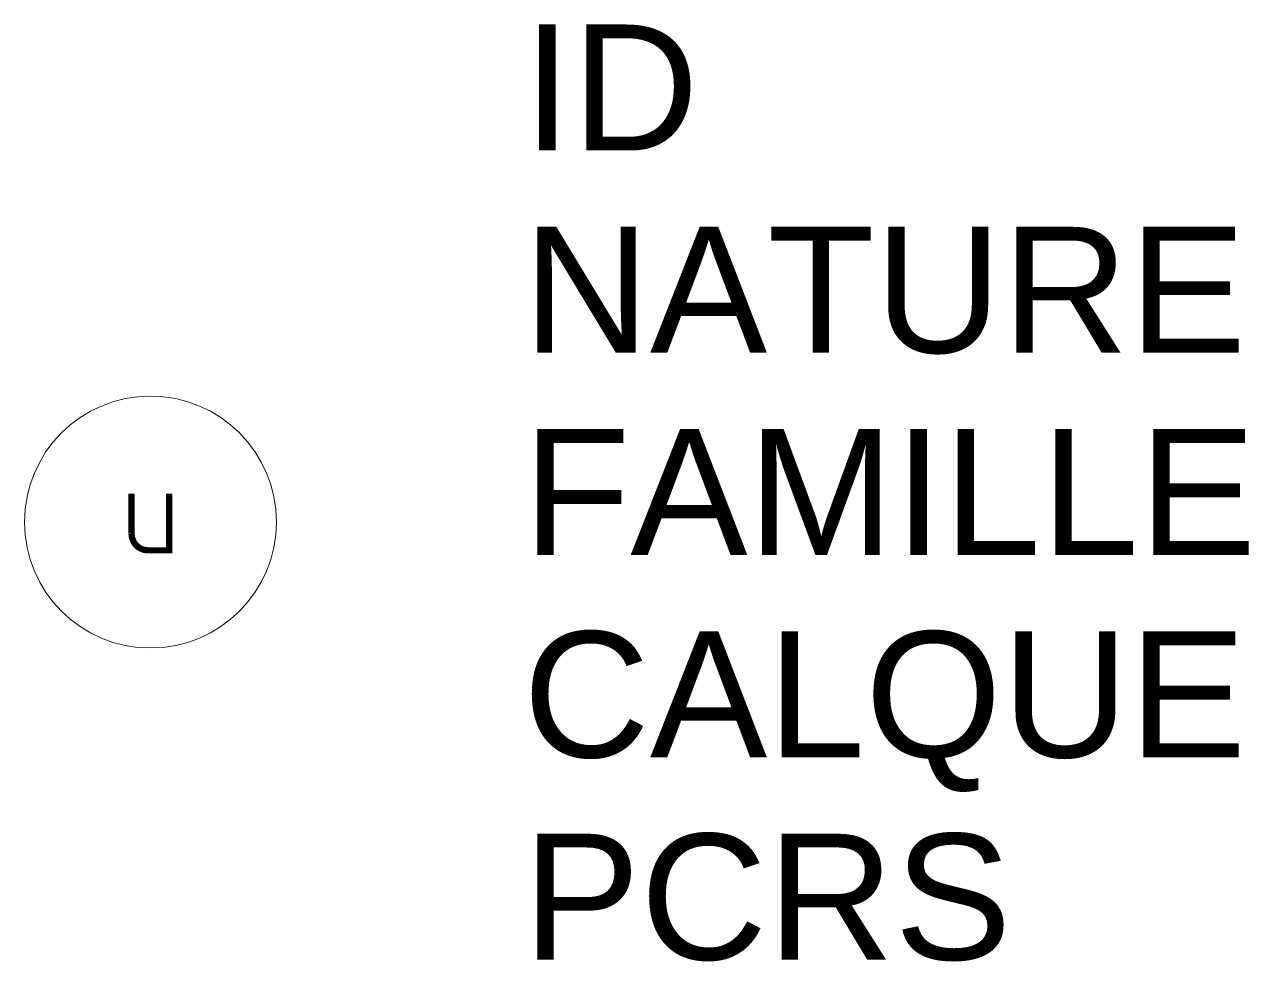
# Model space of a CAD drawing. Header units: metres. Extents: x -0.2 to 1.74, y -0.7 to 0.79.
import ezdxf

# ---------------------------------------------------------------- set-up
doc = ezdxf.new("R2010")
doc.units = ezdxf.units.M
doc.linetypes.add('Socle_Continu', pattern=[2.5, 2.5, 0])
doc.layers.add('UNITA_SCS', color=54, linetype='Socle_Continu', lineweight=13)
doc.styles.get("Standard").update_dxf_attribs({"font": 'arial.ttf'})

msp = doc.modelspace()

# ---------------------------------------------------------------- linework, layer by layer
at = {"layer": 'UNITA_SCS', "linetype": 'Socle_Continu', "const_width": 0.00999, "flags": 128}
msp.add_lwpolyline([(-0.0299, 0.0449), (-0.0299, -0.0187, 0.410802), (-0.0037, -0.0449), (0.0299, -0.0449), (0.0299, 0.0449)], format="xyb", dxfattribs=at)
at = {"layer": 'UNITA_SCS', "linetype": 'Socle_Continu'}
msp.add_circle((0, 0), 0.2, dxfattribs=at)

# ---------------------------------------------------------------- texts
at = {"layer": 'UNITA_SCS', "linetype": 'Socle_Continu', "flags": 9}
for tag, p, s in [('ID', (0.5915, 0.5901), 'DP_0242'), ('NATURE', (0.5915, 0.2688), 'Citerneau unitaire'), ('FAMILLE', (0.5915, -0.0524), 'Unitaire'), ('CALQUE', (0.5915, -0.3737), 'UNITA_SCS'), ('PCRS', (0.5915, -0.695), 'AffleurantSymbole')]:
    msp.add_attdef(tag, p, s, height=0.2, dxfattribs=at)

doc.saveas('drawing.dxf')
